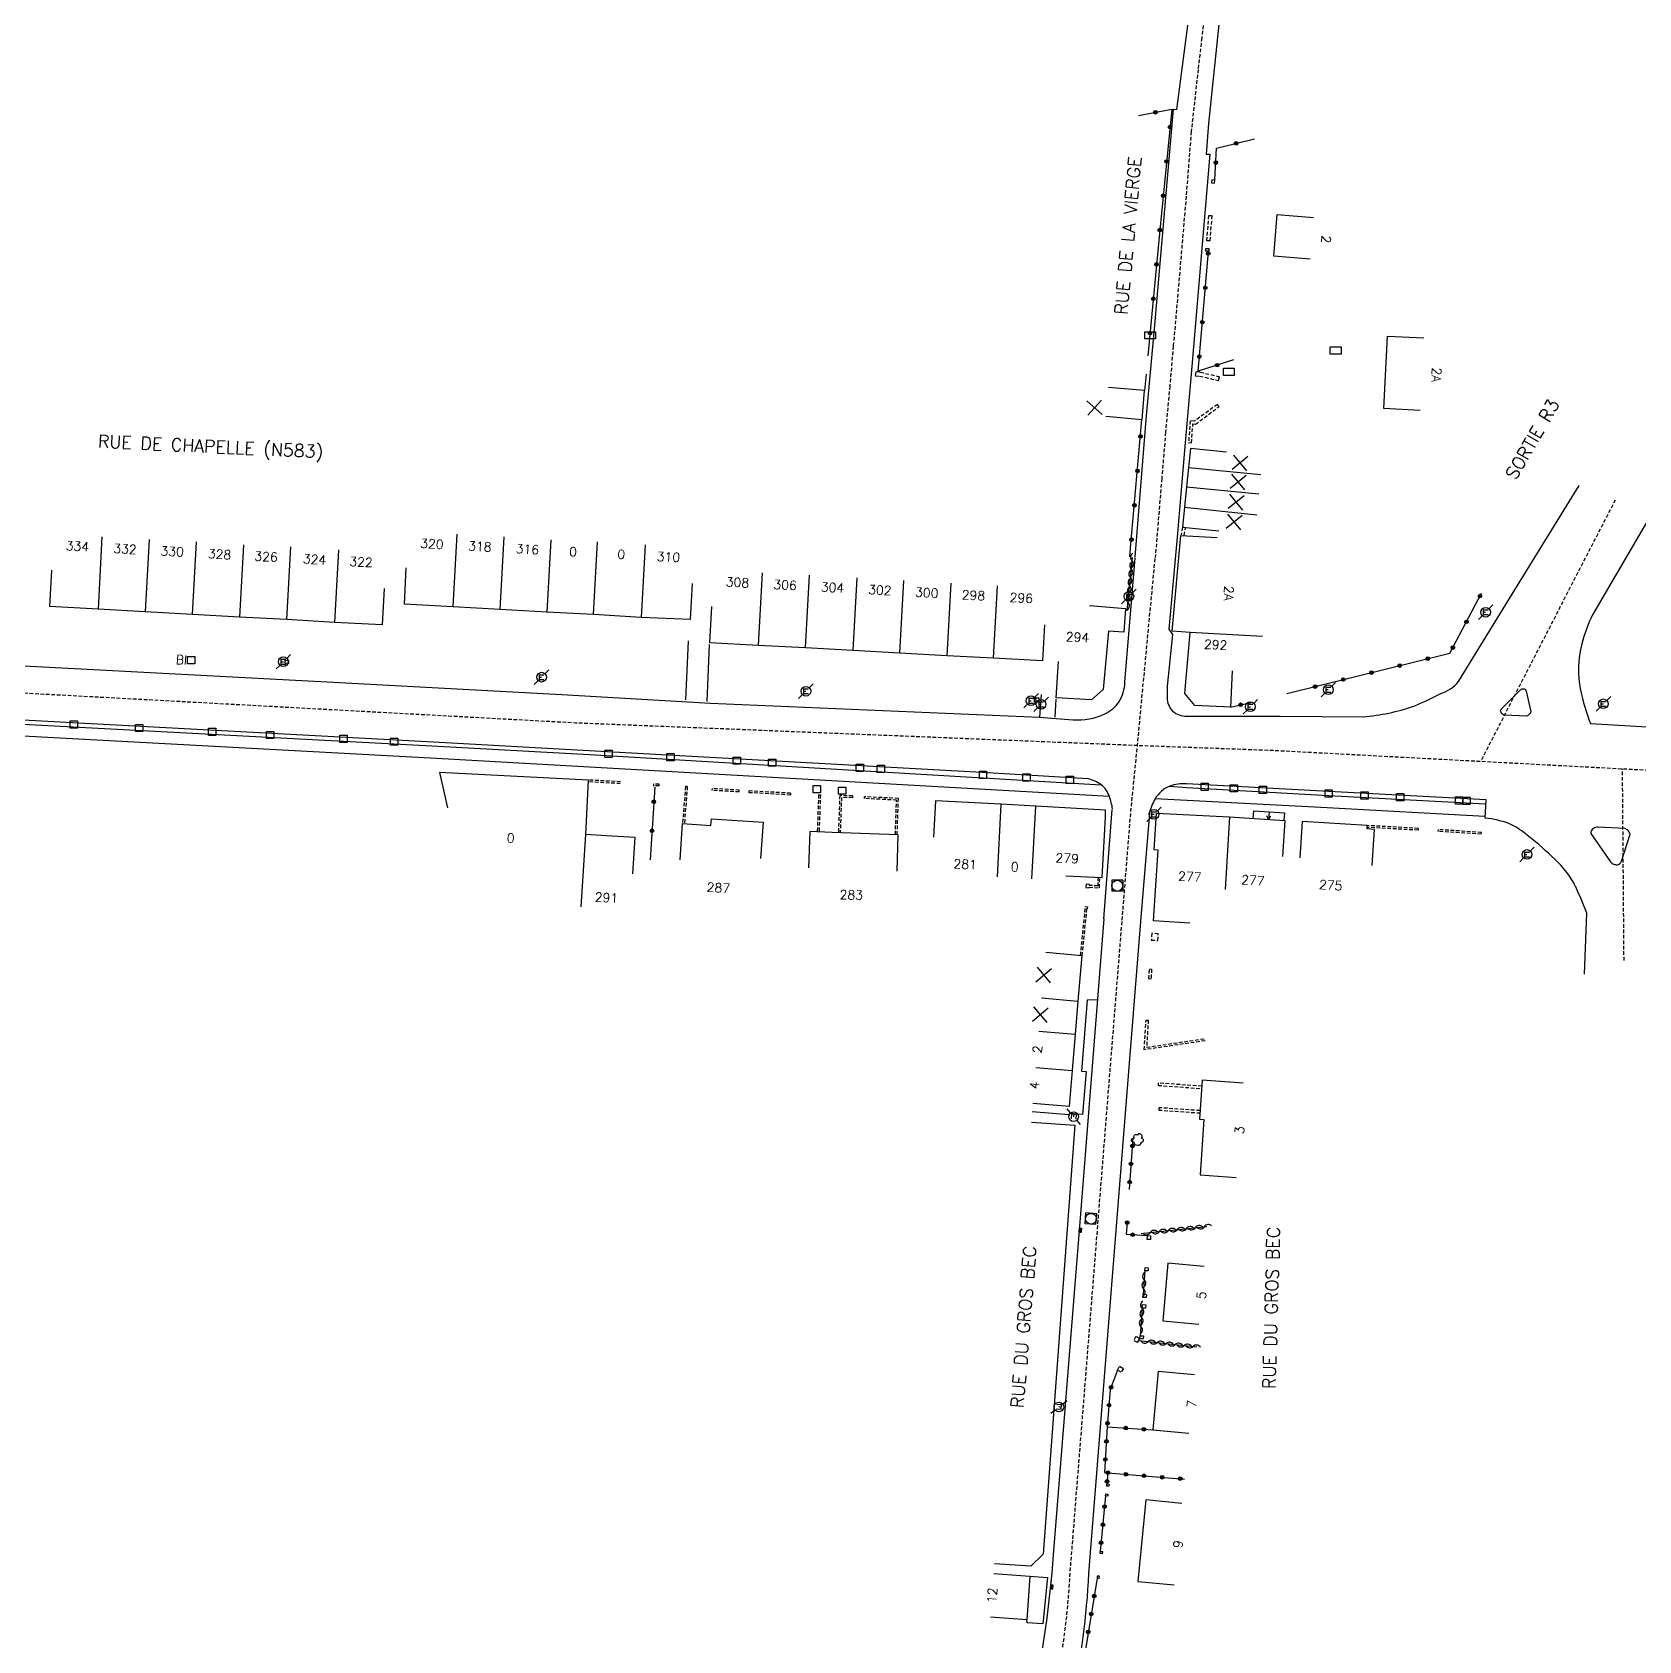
# Model space of a CAD drawing. Header units: millimetres. Extents: x 145000 to 146001, y 128000 to 129000.
# Drawn here: x 145581.4 to 145802.6, y 128275.3 to 128496.9 of the extents above; entities that cross this region are included whole.
import ezdxf
from ezdxf.enums import TextEntityAlignment as Align

# ---------------------------------------------------------------- set-up
doc = ezdxf.new("R2010")
doc.units = ezdxf.units.MM
doc.linetypes.add('DASHED', pattern=[0.75, 0.5, -0.25])
doc.layers.get('0').update_dxf_attribs({"linetype": 'CONTINUOUS'})
for name, color, linetype in [('W0001', 6, 'DASHED'), ('W0008', 7, 'CONTINUOUS'), ('W0100', 7, 'CONTINUOUS'), ('W0112', 1, 'DASHED'), ('W0300', 7, 'CONTINUOUS'), ('W0310', 3, 'CONTINUOUS'), ('W0322', 7, 'CONTINUOUS'), ('W0330', 7, 'CONTINUOUS'), ('W0334', 7, 'CONTINUOUS'), ('W0400', 7, 'CONTINUOUS'), ('W0420', 7, 'CONTINUOUS'), ('W0471', 7, 'CONTINUOUS'), ('W0984', 7, 'CONTINUOUS'), ('W0989', 7, 'CONTINUOUS'), ('W0991', 7, 'CONTINUOUS'), ('W1102', 7, 'CONTINUOUS'), ('W1471', 7, 'CONTINUOUS')]:
    doc.layers.add(name, color=color, linetype=linetype)
doc.styles.get("Standard").update_dxf_attribs({"font": 'romans.shx', "width": 0.85})

# ---------------------------------------------------------------- blocks, each defined once
blk = doc.blocks.new('T471')
for p, q in [((-0.333334, 0.333334), (-0.333334, -0.333334)), ((-0.333334, 0.333334), (0.333334, 0.333334)), ((-0.333334, 0), (0, 0)), ((0.500001, 0.500001), (1.000002, 1.000002)), ((-0.500001, -0.500001), (-1.000002, -1.000002)), ((-0.333334, -0.333334), (0.333334, -0.333334))]:
    blk.add_line(p, q)
blk.add_ellipse((0, 0), major_axis=(0.471405, 0.471405), ratio=1, start_param=5.4977871438, end_param=11.780972451)
blk = doc.blocks.new('t112o')
at = {"color": 0, "linetype": 'Continuous'}
for p, q in [((-0.5, 0.5), (0.5, 0.5)), ((-0.5, -0.5), (-0.5, 0.5)), ((0.5, 0.5), (0.5, -0.5)), ((0.5, -0.5), (-0.5, -0.5))]:
    blk.add_line(p, q, dxfattribs=at)
blk = doc.blocks.new('T420')
for p, q in [((0.75, 0.75), (-0.75, 0.75)), ((-0.75, 0.75), (-0.75, -0.75)), ((0.75, 0.75), (0.75, -0.75)), ((0.75, -0.75), (-0.75, -0.75))]:
    blk.add_line(p, q)
blk.add_ellipse((0, 0), major_axis=(-0.53, 0.53), ratio=1, start_param=3.926991, end_param=10.210176)
blk = doc.blocks.new('t322o')
at = {"color": 0, "linetype": 'Continuous'}
for radius in [0.25, 0.15]:
    blk.add_circle((0, 0), radius, dxfattribs=at)
blk = doc.blocks.new('t310o')
at = {"color": 0, "linetype": 'Continuous'}
for centre, start, end in [((-0.5, 0.38), 216.8699, 323.1304), ((0.5, -0.37), 36.8699, 143.1303)]:
    blk.add_arc(centre, 0.625, start, end, dxfattribs=at)
blk = doc.blocks.new('T400')
for p, q in [((-0.15, 0.3), (0.15, 0.3)), ((-0.15, -0.25), (-0.15, 0.3)), ((-0.15, 0.15), (0.15, 0.15)), ((-0.15, 0), (0.15, 0)), ((0.15, 0.3), (0.15, -0.25)), ((-0.15, -0.15), (0.15, -0.15)), ((-0.15, -0.25), (-0.15, -0.3)), ((-0.15, -0.3), (0.15, -0.3)), ((0.15, -0.3), (0.15, -0.25))]:
    blk.add_line(p, q)
blk = doc.blocks.new('T300')
for p, q in [((-0.8, 0.51), (-0.86, 0.34)), ((-0.86, 0.34), (-0.86, 0.17)), ((-0.86, 0.17), (-0.74, 0.06)), ((-0.69, 0.63), (-0.8, 0.51)), ((-0.8, -0.06), (-0.74, 0.06)), ((-0.74, 0.06), (-0.69, 0.11)), ((-0.57, 0.69), (-0.69, 0.63)), ((-0.46, 0.69), (-0.57, 0.69)), ((-0.29, 0.63), (-0.46, 0.69)), ((-0.29, 0.63), (-0.17, 0.74)), ((-0.23, 0.57), (-0.29, 0.63)), ((-0.17, 0.74), (-0.06, 0.8)), ((-0.06, 0.8), (0.06, 0.8)), ((0.06, 0.8), (0.23, 0.74)), ((0.23, 0.74), (0.34, 0.63)), ((0.34, 0.63), (0.4, 0.51)), ((0.46, 0.46), (0.34, 0.46)), ((0.4, 0.51), (0.4, 0.46)), ((0.57, 0.4), (0.46, 0.46)), ((0.57, 0.4), (0.69, 0.29)), ((0.69, 0.29), (0.74, 0.17)), ((0.74, 0.06), (0.69, -0.17)), ((0.74, 0.17), (0.74, 0.06)), ((-0.8, -0.17), (-0.8, -0.06)), ((-0.8, -0.23), (-0.8, -0.17)), ((-0.74, -0.34), (-0.8, -0.23)), ((-0.69, -0.4), (-0.74, -0.34)), ((-0.51, -0.46), (-0.69, -0.4)), ((-0.4, -0.46), (-0.51, -0.46)), ((-0.4, -0.46), (-0.34, -0.46)), ((-0.34, -0.46), (-0.34, -0.4)), ((-0.34, -0.51), (-0.34, -0.46)), ((-0.29, -0.63), (-0.34, -0.51)), ((-0.17, -0.74), (-0.29, -0.63)), ((-0.06, -0.8), (-0.17, -0.74)), ((0.06, -0.8), (-0.06, -0.8)), ((0.17, -0.74), (0.06, -0.8)), ((0.23, -0.69), (0.17, -0.74)), ((0.29, -0.46), (0.23, -0.46)), ((0.29, -0.63), (0.23, -0.69)), ((0.46, -0.4), (0.29, -0.46)), ((0.34, -0.51), (0.29, -0.63)), ((0.34, -0.51), (0.34, -0.46)), ((0.57, -0.34), (0.46, -0.4)), ((0.63, -0.29), (0.57, -0.34)), ((0.69, -0.17), (0.63, -0.29))]:
    blk.add_line(p, q)
blk = doc.blocks.new('t991o')
at = {"color": 0, "linetype": 'Continuous'}
for p, q in [((-1, 1), (1, -1)), ((-1, -1), (1, 1))]:
    blk.add_line(p, q, dxfattribs=at)
blk = doc.blocks.new('T1471')
at = {"color": 0, "linetype": 'Continuous', "flags": 128}
blk.add_lwpolyline([(-0.75, -0.5), (-0.75, 0.5), (0.75, 0.5), (0.75, -0.5), (-0.75, -0.5)], dxfattribs=at)

msp = doc.modelspace()

# ---------------------------------------------------------------- linework, layer by layer
at = {"layer": 'W0001'}
msp.add_lwpolyline([(145742.98, 128500.75), (145742.45, 128496.07), (145741.95, 128491.73), (145741, 128483.18), (145740.3, 128474.28), (145738.97, 128458.62), (145738.53, 128453.63), (145738.04, 128448.11), (145737.47, 128441.76), (145736.94, 128435.38), (145736.04, 128424.49)], dxfattribs=at)
at = {"layer": 'W0001', "flags": 128}
for points in [[(145000, 128439.55), (145124.02, 128431.98), (145141.35, 128431.27), (145338.76, 128419.37), (145415.07, 128414.85), (145487.03, 128410.86), (145592.93, 128405.18), (145656.2, 128401.76), (145733.6, 128398.65), (145752.51, 128397.95), (145780.87, 128396.45), (145800.4, 128395.42), (145826.87, 128394.02), (145839.65, 128393.27)], [(145799.39, 128432.43), (145786.21, 128406.83), (145780.87, 128396.45), (145780.87, 128396.45)], [(145731.49, 128374.56), (145732.69, 128389.56), (145733.6, 128398.65), (145736.04, 128424.49), (145736.04, 128424.49)], [(145800.61, 128369.03), (145800.52, 128380.33), (145800.4, 128395.42), (145800.4, 128395.42)]]:
    msp.add_lwpolyline(points, dxfattribs=at)
msp.add_lwpolyline([(145671.22, 128000), (145674.23, 128008.47), (145676.22, 128014.01, 0.040765), (145678.1, 128021.37, -0.00632), (145678.42, 128024.07, -0.008519), (145679.49, 128031.2, 0.015099), (145681.66, 128047.23), (145685.36, 128079.07, -0.013202), (145693.74, 128129.81), (145698.58, 128153.98), (145700.46, 128163.65), (145702.36, 128174.11), (145704.92, 128190.41), (145707.36, 128203.32), (145709.46, 128212.41), (145713.14, 128228.82), (145720.1, 128259.1), (145722.07, 128267.79, 0.041594), (145724.33, 128284.73), (145730.02, 128356.21), (145731.49, 128374.56)], format="xyb", dxfattribs=at)
at = {"layer": 'W0008'}
for p, q in [((145671.72, 128413.03), (145671.35, 128404.89)), ((145674.34, 128404.67), (145674.64, 128412.51)), ((145720.33, 128405.63), (145720.1, 128402.51)), ((145722.28, 128402.52), (145722.38, 128405.01)), ((145728.96, 128374.75), (145730.12, 128389.8)), ((145735.25, 128389.31), (145734.02, 128374.37))]:
    msp.add_line(p, q, dxfattribs=at)
for points in [[(145745.24, 128502.35), (145743.38, 128484.28), (145743.04, 128480.06), (145743.56, 128480.06), (145742.29, 128464.89), (145741.1, 128450.81), (145740.09, 128439.27), (145739.05, 128427.29), (145738.8, 128424.27)], [(145733.26, 128424.57), (145734.78, 128443.51), (145736, 128456.53), (145738.55, 128486.26), (145739.02, 128486.2), (145740.8, 128499.87)]]:
    msp.add_lwpolyline(points, dxfattribs=at)
at = {"layer": 'W0008', "flags": 128}
for points in [[(145738.8, 128424.27), (145737.94, 128414.65), (145738.4, 128413.89), (145737.71, 128406.79), (145737.67, 128405.45, 0.1784), (145738.26, 128403.56, 0.2145), (145740.11, 128402.68), (145753.23, 128402.64), (145764.69, 128402.57, 0.0592), (145771.64, 128404.02, 0.0159), (145775.39, 128405.77, 0.1453), (145777.81, 128407.42), (145785.96, 128420.66), (145794.44, 128434.41), (145794.44, 128434.41)], [(145804.34, 128430.45), (145796.25, 128416.61, 0.0397), (145794.78, 128412.64, 0.1073), (145794.62, 128406.24, 0.0389), (145795.98, 128401.66), (145821.02, 128400.18), (145841.12, 128399.02)], [(145730.17, 128389.89, 0.0465), (145729.73, 128391.61, 0.1306), (145728.62, 128393.22, 0.0892), (145726.81, 128394.03), (145712.15, 128394.88), (145658.09, 128397.89), (145636.62, 128399.08), (145584.34, 128401.89), (145486.95, 128407.14), (145438.96, 128409.71), (145410.29, 128411.35), (145357.47, 128414.48), (145308.05, 128417.43), (145195.13, 128424.09), (145150.18, 128426.72, 0.2063), (145147.55, 128425.31, 0.0953), (145145.78, 128422.92, 0.0891), (145145.12, 128419.28, 0.0232), (145145.09, 128415.29, 0.0222), (145145.78, 128408.45), (145145.78, 128408.45)], [(145484.07, 128426.04), (145484.62, 128418.15, 0.0621), (145484.89, 128416.54, 0.1337), (145485.79, 128415.15, 0.1642), (145487.11, 128414.57), (145516.96, 128412.99), (145549.24, 128411.27), (145564.53, 128410.44), (145621.98, 128407.39), (145654.31, 128405.63), (145674.81, 128404.47), (145720.09, 128402.51, 0.0038), (145724.72, 128402.17, 0.1271), (145729.11, 128402.96, 0.1287), (145731.06, 128404.63, 0.1231), (145731.87, 128407.33), (145733.28, 128424.48), (145733.28, 128424.48)], [(145784.14, 128402.78, -0.0646), (145783.87, 128402.93, -0.1105), (145783.69, 128403.16, -0.2966), (145783.68, 128403.62), (145786.39, 128406.33, -0.1929), (145786.69, 128406.42, -0.1915), (145787.03, 128406.33, -0.1417), (145787.15, 128406.1), (145787.73, 128403.49, -0.1285), (145787.74, 128403.16, -0.1134), (145787.52, 128402.88, -0.2015), (145787.2, 128402.67), (145784.14, 128402.78), (145784.14, 128402.78)], [(145795.18, 128367.14), (145795.5, 128375.55, 0.0099), (145793.95, 128379.15, 0.0093), (145793.74, 128379.6, 0.0857), (145790.62, 128383.36, 0.0268), (145787.03, 128386.47, 0.0574), (145784.92, 128387.8, 0.0683), (145781.47, 128388.62), (145781.61, 128391.13), (145759.94, 128392.28), (145740.34, 128393.32, 0.1063), (145738.06, 128393.04, 0.1605), (145736.04, 128391.29, 0.0607), (145735.25, 128389.34), (145735.25, 128389.34)], [(145801.44, 128386.39, 0.1122), (145801.18, 128386.91, 0.0991), (145800.73, 128387.17), (145797.01, 128387.39, 0.1849), (145796.4, 128387.18, 0.3455), (145796.06, 128386.51), (145796.43, 128385.9), (145798.74, 128382.59, 0.1436), (145799.19, 128382.29, 0.1226), (145799.67, 128382.19, 0.2753), (145800.27, 128382.67), (145801.44, 128386.39), (145801.44, 128386.39)]]:
    msp.add_lwpolyline(points, format="xyb", dxfattribs=at)
for points in [[(145148.9, 128426.3), (145195.02, 128423.57), (145308.08, 128416.88), (145357.66, 128413.9), (145410.37, 128410.81), (145439.05, 128409.16), (145487.07, 128406.58), (145584.41, 128401.35), (145636.42, 128398.59), (145658.11, 128397.38), (145728.62, 128393.22), (145728.62, 128393.22)], [(145729.73, 128391.61), (145711.79, 128392.6), (145658.13, 128395.65), (145636.22, 128396.86), (145584.34, 128399.66), (145527.44, 128402.74), (145487.24, 128404.86), (145438.96, 128407.41), (145410.42, 128409.09), (145357.5, 128412.23), (145308.03, 128415.12), (145194.87, 128421.81), (145146.89, 128424.66), (145146.89, 128424.66)], [(145738.06, 128393.04), (145740.4, 128392.82), (145759.91, 128391.74), (145781.55, 128390.58), (145781.55, 128390.58)], [(145781.43, 128388.86), (145759.74, 128390.02), (145736.04, 128391.29), (145736.04, 128391.29)]]:
    msp.add_lwpolyline(points, dxfattribs=at)
at = {"layer": 'W0008'}
for points in [[(145728.96, 128374.75), (145725.65, 128332.97), (145722.01, 128287.15, -0.03004), (145719.26, 128267.37), (145712.41, 128236.56), (145706.04, 128207.89), (145703.83, 128198.08), (145703.2, 128195.13), (145702.9, 128192.1), (145703.47, 128190.81), (145700.34, 128171.13), (145699.39, 128165.58), (145697.23, 128153.96), (145696.16, 128148.84), (145692.29, 128131.23, 0.010524), (145685.26, 128089.91), (145684.32, 128083.93), (145683.54, 128077.37), (145679.93, 128045.46), (145678.54, 128035.82), (145677.13, 128027.15, -0.027383), (145675.65, 128019.4, -0.024323), (145671.19, 128004.53), (145669.8, 128000)], [(145734.02, 128374.37), (145732.55, 128356.01), (145726.86, 128284.57, -0.041557), (145724.55, 128267.22), (145722.57, 128258.54), (145715.61, 128228.26), (145711.93, 128211.85), (145709.72, 128202.26), (145706.56, 128190.68), (145703.91, 128173.85), (145702.01, 128163.36), (145700.12, 128153.67), (145695.28, 128129.51, 0.013196), (145686.92, 128078.87), (145683.23, 128047.05, -0.015091), (145681.04, 128030.94, 0.008519), (145679.98, 128023.86, 0.012641), (145679.41, 128018.54, 0.085869), (145679.69, 128015.47, -0.035754), (145680.13, 128013.22), (145677.4, 128012.65), (145675.71, 128007.95), (145672.89, 128000)]]:
    msp.add_lwpolyline(points, format="xyb", dxfattribs=at)
at = {"layer": 'W0100'}
for p, q in [((145751.66, 128388.45), (145751.4, 128388.95)), ((145751.72, 128389.48), (145751.66, 128388.45)), ((145751.66, 128388.45), (145751.97, 128388.91))]:
    msp.add_line(p, q, dxfattribs=at)
for points in [[(145757.36, 128465.62), (145752.38, 128466.03), (145752.85, 128471.76), (145757.83, 128471.35)], [(145772.54, 128444.77), (145767.55, 128445.01), (145768.03, 128455.01), (145773.02, 128454.77)], [(145729.24, 128443.97), (145734.23, 128443.51), (145734.58, 128447.49), (145729.61, 128447.94)], [(145745.85, 128439.03), (145740.88, 128439.51), (145740.62, 128436.9), (145740.36, 128434.25), (145740.07, 128431.45), (145739.81, 128428.67), (145744.79, 128428.19)], [(145720.96, 128370.14), (145725.94, 128369.68), (145725.37, 128363.43), (145725, 128358.87), (145724.6, 128353.88), (145724.18, 128348.9), (145719.2, 128349.31)], [(145748.14, 128352.14), (145742.52, 128352.54), (145742.13, 128347.16), (145742.76, 128347.11), (145742.21, 128339.5), (145747.2, 128339.14)], [(145742.77, 128326.86), (145737.79, 128327.31), (145737.07, 128319.4), (145742.05, 128318.94)], [(145713.8, 128284.59), (145718.79, 128284.23), (145718.35, 128278.21), (145713.37, 128278.57)]]:
    msp.add_lwpolyline(points, dxfattribs=at)
at = {"layer": 'W0100', "flags": 128}
for points in [[(145746.64, 128408.89), (145746.39, 128403.89), (145741.51, 128404.14), (145740.12, 128405.79), (145740.86, 128414.2), (145738.36, 128414.35), (145739.59, 128427.53), (145744.59, 128427.28), (145744.59, 128427.28)], [(145629.86, 128420.25), (145629.59, 128415.26), (145622.99, 128415.56), (145616.45, 128415.98), (145609.92, 128416.28), (145603.43, 128416.67), (145596.95, 128417.03), (145590.44, 128417.39), (145583.81, 128417.77), (145584.08, 128422.76), (145584.08, 128422.76)], [(145672.25, 128420.95), (145671.98, 128415.95), (145665.26, 128416.25), (145658.69, 128416.66), (145652.25, 128416.96), (145645.83, 128417.37), (145639.32, 128417.72), (145632.63, 128418.09), (145632.9, 128423.08), (145632.9, 128423.08)], [(145720.79, 128415.26), (145720.52, 128410.27), (145713.76, 128410.64), (145707.34, 128410.99), (145700.88, 128411.35), (145694.4, 128411.71), (145687.88, 128412.07), (145681.38, 128412.41), (145674.69, 128412.78), (145674.97, 128417.77), (145674.97, 128417.77)], [(145726.97, 128417.88), (145731.96, 128417.51), (145731.71, 128414.22), (145729.62, 128414.35), (145728.88, 128406.35), (145727.28, 128404.91), (145722.4, 128405.2), (145722.71, 128410.19), (145722.71, 128410.19)], [(145616.16, 128409.99), (145616.71, 128409.98), (145616.72, 128410.3), (145616.17, 128410.31), (145616.16, 128409.99), (145616.16, 128409.99)], [(145664.09, 128380.95), (145664.41, 128385.94), (145660.44, 128386.2), (145657.62, 128386.38), (145657.97, 128393.83), (145637.47, 128394.9), (145638.58, 128390.03), (145638.58, 128390.03)], [(145723.75, 128380.69), (145728.75, 128380.45), (145729.2, 128388.77), (145729.2, 128389.72), (145719.6, 128390.26), (145714.8, 128390.54), (145705.78, 128390.99), (145705.51, 128385.99), (145705.51, 128385.99)], [(145670.61, 128382.89), (145670.94, 128387.88), (145674.86, 128387.62), (145674.92, 128388.54), (145682.03, 128388.07), (145681.69, 128383.08), (145681.69, 128383.08)], [(145740.8, 128374.15), (145735.81, 128374.48), (145736.44, 128384.2), (145735.89, 128384.24), (145736.22, 128389.31), (145746.28, 128388.78), (145753.89, 128388.31), (145753.58, 128383.32), (145753.58, 128383.32)], [(145749.55, 128388.58), (145749.61, 128389.61), (145753.84, 128389.34), (145753.77, 128388.32), (145753.77, 128388.32)], [(145765.92, 128382.08), (145766.24, 128387.07), (145765.22, 128387.13), (145765.25, 128387.59), (145756.26, 128388.16), (145755.95, 128383.17), (145755.95, 128383.17)], [(145700.48, 128381.33), (145700.66, 128386.33), (145691.57, 128386.65), (145688.48, 128386.76), (145688.3, 128381.76), (145688.3, 128381.76)], [(145741.44, 128311.94), (145736.46, 128312.41), (145735.71, 128304.39), (145740.68, 128303.92)], [(145739.72, 128294.25), (145734.74, 128294.73), (145733.66, 128283.51), (145738.64, 128283.03)]]:
    msp.add_lwpolyline(points, dxfattribs=at)
at = {"layer": 'W0100'}
msp.add_lwpolyline([(145719.43, 128405.2), (145720.03, 128405.17), (145720, 128404.57), (145719.4, 128404.6)], close=True, dxfattribs=at)
at = {"layer": 'W0112'}
for p, q in [((145743.83, 128476.52), (145743.79, 128476.12)), ((145743.79, 128476.12), (145744.19, 128476.08)), ((145743.16, 128468.13), (145743.43, 128471.63)), ((145743.43, 128471.63), (145743.83, 128471.6)), ((145743.01, 128466.7), (145743.02, 128467.06)), ((145743.02, 128467.06), (145743.42, 128467.05)), ((145742.18, 128450.04), (145741.64, 128450.08)), ((145744.77, 128448.89), (145744.9, 128449.41)), ((145740.87, 128443.34), (145740.63, 128440.33)), ((145739.81, 128428.67), (145739.63, 128427.61)), ((145662.37, 128393.37), (145657.96, 128393.61)), ((145657.97, 128393.83), (145657.98, 128393.86)), ((145662.39, 128393.62), (145657.98, 128393.86)), ((145667.74, 128393.3), (145666.94, 128393.29)), ((145666.94, 128393.29), (145666.94, 128393.04)), ((145667.74, 128393.05), (145666.94, 128393.04)), ((145667.74, 128393.05), (145667.74, 128393.3)), ((145671.36, 128392.99), (145670.94, 128387.88)), ((145671.6, 128392.97), (145671.19, 128387.87)), ((145671.6, 128392.97), (145671.36, 128392.99)), ((145675, 128392.7), (145674.98, 128392.45)), ((145678.75, 128392.23), (145674.98, 128392.45)), ((145678.76, 128392.48), (145675, 128392.7)), ((145678.75, 128392.23), (145678.76, 128392.48)), ((145680.12, 128392.12), (145680.14, 128392.37)), ((145685.8, 128391.8), (145680.12, 128392.12)), ((145685.81, 128392.04), (145680.14, 128392.37)), ((145685.81, 128392.04), (145685.8, 128391.8)), ((145689.67, 128391.84), (145689.5, 128386.72)), ((145689.67, 128391.84), (145689.92, 128391.83)), ((145689.92, 128391.83), (145689.75, 128386.71)), ((145692.59, 128391.73), (145692.41, 128386.62)), ((145694.36, 128391.67), (145692.59, 128391.73)), ((145692.83, 128391.47), (145692.66, 128386.61)), ((145694.35, 128391.42), (145692.83, 128391.47)), ((145694.36, 128391.67), (145694.35, 128391.42)), ((145696, 128391.31), (145696.01, 128391.56)), ((145700.42, 128391.1), (145696, 128391.31)), ((145700.67, 128391.34), (145696.01, 128391.56)), ((145700.25, 128386.35), (145700.42, 128391.1)), ((145700.5, 128386.34), (145700.67, 128391.34)), ((145772.26, 128386.96), (145765.23, 128387.34)), ((145772.27, 128387.21), (145765.25, 128387.59)), ((145772.27, 128387.21), (145772.26, 128386.96)), ((145774.99, 128387.03), (145774.98, 128386.78)), ((145780.95, 128386.41), (145774.98, 128386.78)), ((145780.96, 128386.66), (145774.99, 128387.03)), ((145780.95, 128386.41), (145780.96, 128386.66))]:
    msp.add_line(p, q, dxfattribs=at)
for points in [[(145744.19, 128476.08), (145744.23, 128476.49), (145743.83, 128476.52)], [(145743.83, 128471.6), (145743.56, 128468.1), (145743.16, 128468.13)], [(145743.42, 128467.05), (145743.41, 128466.69), (145743.01, 128466.7)], [(145741.63, 128450.07), (145741.56, 128449.52), (145742.15, 128449.5), (145744.78, 128448.88)], [(145742.18, 128450.04), (145742.23, 128450.04), (145744.9, 128449.41)], [(145744.6, 128445.6), (145741.46, 128443.28), (145740.87, 128443.34)], [(145741.58, 128442.87), (145744.83, 128445.28), (145744.6, 128445.6)], [(145740.63, 128440.33), (145741.03, 128440.3), (145741.24, 128442.9), (145741.58, 128442.87)], [(145740.03, 128427.57), (145740.2, 128428.61), (145739.82, 128428.67)], [(145728.17, 128380.48), (145728.14, 128379.28), (145726.97, 128379.35), (145726.98, 128379.47), (145726.52, 128379.52), (145726.47, 128379.06), (145726.93, 128379.02), (145726.94, 128379.11), (145728.37, 128379.03), (145728.41, 128380.47)], [(145725.76, 128369.7), (145726.44, 128376.43), (145726.72, 128376.41), (145726.69, 128376.13), (145726.6, 128376.14), (145725.94, 128369.68)], [(145742.91, 128357.96), (145734.76, 128356.75), (145734.52, 128356.73), (145734.79, 128360.81), (145735.09, 128360.79), (145734.85, 128357.06), (145742.86, 128358.25)], [(145742.46, 128351.7), (145736.47, 128352.13), (145736.45, 128351.81), (145742.43, 128351.38)], [(145742.21, 128348.33), (145736.54, 128348.74), (145736.52, 128348.42), (145742.19, 128348.01)]]:
    msp.add_lwpolyline(points, dxfattribs=at)
for points in [[(145736.4, 128371.76), (145736.47, 128372.69), (145735.57, 128372.76), (145735.5, 128371.83)], [(145735.18, 128366.47), (145735.25, 128367.85), (145735.55, 128367.83), (145735.47, 128366.46)], [(145734.92, 128330.6), (145734.96, 128331.13), (145735.41, 128331.1), (145735.37, 128330.57)], [(145734.61, 128326.28), (145734.64, 128326.72), (145735.09, 128326.69), (145735.06, 128326.25)], [(145734.24, 128321.15), (145734.28, 128321.62), (145734.73, 128321.59), (145734.69, 128321.12)], [(145734.35, 128322.62), (145734.38, 128323.07), (145734.83, 128323.03), (145734.8, 128322.59)], [(145733.62, 128316.41), (145733.91, 128316.93), (145733.38, 128317.22), (145733.1, 128316.69)], [(145733.94, 128316.92), (145733.97, 128317.34), (145734.42, 128317.31), (145734.39, 128316.89)], [(145730.84, 128312.59), (145731.13, 128313.12), (145731.66, 128312.83), (145731.37, 128312.3)], [(145729.36, 128296.63), (145729.39, 128296.93), (145729.69, 128296.9), (145729.65, 128296.6)], [(145729.2, 128295.27), (145729.23, 128295.55), (145729.53, 128295.52), (145729.5, 128295.24)], [(145728.44, 128287.34), (145728.48, 128287.64), (145728.77, 128287.61), (145728.74, 128287.31)], [(145728.34, 128283.92), (145728.37, 128284.2), (145728.07, 128284.23), (145728.04, 128283.95)]]:
    msp.add_lwpolyline(points, close=True, dxfattribs=at)
at = {"layer": 'W0310'}
msp.add_line((145732.2, 128417.17), (145732.9, 128424.53), dxfattribs=at)
for points in [[(145734.11, 128331.41), (145743.17, 128332.38)], [(145734.61, 128326.28), (145734.38, 128323.07)], [(145734.24, 128321.15), (145733.97, 128317.34)], [(145733.76, 128316.66), (145741.77, 128315.79)]]:
    msp.add_lwpolyline(points, dxfattribs=at)
at = {"layer": 'W0322'}
for p, q in [((145734.79, 128449.77), (145734.58, 128447.48)), ((145746.39, 128403.89), (145749.23, 128404.56)), ((145667.11, 128392.87), (145666.47, 128382.89))]:
    msp.add_line(p, q, dxfattribs=at)
for points in [[(145733.76, 128485.38), (145738.32, 128486.25), (145736.62, 128469.14), (145735.04, 128452.3)], [(145744.27, 128476.53), (145744.49, 128480.87), (145749.7, 128482.16)], [(145746.83, 128451.72), (145741.94, 128450.18), (145743.37, 128466.65)], [(145732.56, 128424.61), (145732.7, 128426.33), (145734.22, 128443.51)], [(145732.98, 128344.57), (145732.45, 128337.48)], [(145732.19, 128332.92), (145732.06, 128331.3), (145734.96, 128331.13)], [(145730.84, 128312.59), (145729.86, 128309.94), (145729.43, 128304.78), (145729.06, 128298.52), (145729.52, 128298.47), (145729.39, 128296.93)], [(145729.43, 128304.78), (145735.71, 128304.39)], [(145729.52, 128298.47), (145740.06, 128297.6)], [(145729.2, 128295.27), (145728.48, 128287.64)], [(145728.04, 128283.95), (145725.87, 128270.75), (145737.77, 128274.07)]]:
    msp.add_lwpolyline(points, dxfattribs=at)
at = {"layer": 'W0322', "flags": 128}
msp.add_lwpolyline([(145754.18, 128405.78), (145776.63, 128411.34), (145780.99, 128419.6), (145780.99, 128419.6)], dxfattribs=at)
at = {"layer": 'W0330'}
msp.add_lwpolyline([(145718.99, 128346.73), (145724.99, 128346.33), (145720.62, 128287.23), (145718.93, 128285.58), (145713.9, 128285.94)], dxfattribs=at)
at = {"layer": 'W0334'}
for points in [[(145728.07, 128363.59), (145726.66, 128363.55), (145725.89, 128353.79), (145726.53, 128353.73), (145726.04, 128347.78), (145724.18, 128347.92), (145724.16, 128347.77), (145719.11, 128348.19)], [(145718.79, 128284.23), (145721.21, 128284.06), (145720.58, 128277.65), (145718.39, 128277.8), (145718.35, 128278.21)]]:
    msp.add_lwpolyline(points, dxfattribs=at)
at = {"layer": 'W1102'}
for p, q in [((145740.62, 128436.9), (145750.57, 128435.93)), ((145740.36, 128434.25), (145750.32, 128433.29)), ((145740.07, 128431.45), (145750.02, 128430.41)), ((145639.86, 128427.71), (145639.32, 128417.72)), ((145590.98, 128427.37), (145590.44, 128417.39)), ((145597.49, 128427.01), (145596.95, 128417.03)), ((145603.43, 128416.67), (145603.98, 128426.66)), ((145610.47, 128426.27), (145609.92, 128416.28)), ((145616.45, 128415.98), (145617, 128425.97)), ((145623.54, 128425.55), (145622.99, 128415.56)), ((145645.83, 128417.37), (145646.37, 128427.36)), ((145652.8, 128426.94), (145652.25, 128416.96)), ((145658.69, 128416.66), (145659.23, 128426.65)), ((145665.8, 128426.24), (145665.26, 128416.25)), ((145681.92, 128422.4), (145681.38, 128412.41)), ((145687.88, 128412.07), (145688.43, 128422.06)), ((145694.94, 128421.7), (145694.4, 128411.71)), ((145700.88, 128411.35), (145701.43, 128421.33)), ((145707.89, 128420.98), (145707.34, 128410.99)), ((145713.76, 128410.64), (145714.3, 128420.63)), ((145750.84, 128413.62), (145740.86, 128414.2)), ((145714.8, 128390.54), (145714.27, 128380.55)), ((145719.06, 128380.27), (145719.6, 128390.26)), ((145746.28, 128388.78), (145745.66, 128378.8)), ((145656.98, 128376.4), (145657.62, 128386.38)), ((145720.39, 128363.88), (145725.37, 128363.43)), ((145720.01, 128359.28), (145725, 128358.87)), ((145719.61, 128354.28), (145724.6, 128353.88))]:
    msp.add_line(p, q, dxfattribs=at)

# ---------------------------------------------------------------- block references
at = {"layer": 'W0112'}
for p in [(145603.25, 128410.37), (145587.09, 128401.51), (145596.09, 128401.03), (145606.17, 128400.49), (145614.14, 128400.07), (145624.23, 128399.53), (145631.21, 128399.15), (145660.74, 128397.49), (145669.27, 128397.02), (145678.41, 128396.53), (145683.29, 128396.26), (145695.36, 128395.56), (145698.26, 128395.4), (145712.32, 128394.59), (145718.32, 128394.22), (145724.29, 128393.9), (145689.43, 128392.6), (145692.93, 128392.4), (145742.85, 128392.94), (145746.87, 128392.72), (145750.85, 128392.51), (145759.93, 128392.01), (145764.86, 128391.75), (145769.79, 128391.49), (145777.9, 128391.04), (145778.9, 128390.99)]:
    msp.add_blockref('t112o', p, dxfattribs=at)
at = {"layer": 'W0300', "rotation": 270.613093554736}
msp.add_blockref('T300', (145733.58, 128344.27), dxfattribs=at)
at = {"layer": 'W0310'}
for p, rotation in [((145732.74, 128422.92), 84.55132957079338), ((145732.85, 128424.07), 84.55132957079338), ((145732.52, 128420.62), 84.55132957079338), ((145732.63, 128421.77), 84.55132957079338), ((145732.3, 128418.32), 84.55132957079338), ((145732.41, 128419.47), 84.55132957079338), ((145739.08, 128331.94), 6.09214427804439), ((145740.33, 128332.07), 6.09214427804439), ((145741.57, 128332.21), 6.09214427804439), ((145742.81, 128332.34), 6.09214427804439), ((145735.35, 128331.54), 6.09214427804439), ((145736.6, 128331.68), 6.09214427804439), ((145737.84, 128331.81), 6.09214427804439), ((145734.52, 128325.04), 265.8938997848406), ((145734.43, 128323.79), 265.8938997848406), ((145734.24, 128321.08), 265.8938997849014), ((145734.06, 128318.59), 265.8938997849014), ((145734.15, 128319.84), 265.8938997849014), ((145735.06, 128316.52), 353.7995384174241), ((145736.3, 128316.39), 353.7995384174241), ((145737.54, 128316.25), 353.7995384174241), ((145738.79, 128316.12), 353.7995384174241), ((145740.03, 128315.98), 353.7995384174241), ((145741.27, 128315.85), 353.7995384174241)]:
    msp.add_blockref('t310o', p, dxfattribs=dict(at, rotation=rotation))
at = {"layer": 'W0322'}
for p, rotation in [((145736.09, 128485.83), 10.76527747420381), ((145738.08, 128483.78), 264.3363968708086), ((145747.18, 128481.54), 13.94299697906575), ((145737.61, 128479.05), 264.3363968708086), ((145744.39, 128478.9), 87.0876447065617), ((145737.14, 128474.33), 264.3363968708086), ((145736.67, 128469.6), 264.3363968708086), ((145743.35, 128466.38), 85.05183540172308), ((145736.22, 128464.87), 264.6301790833865), ((145742.94, 128461.65), 85.05183540172308), ((145735.78, 128460.14), 264.6301790833865), ((145742.53, 128456.91), 85.05183540172308), ((145735.33, 128455.41), 264.6301790833865), ((145742.12, 128452.18), 85.05183540172308), ((145744.56, 128451), 197.4648019390342), ((145734.02, 128441.18), 84.92997118941108), ((145733.6, 128436.44), 84.92997118941108), ((145733.18, 128431.71), 84.92997118941108), ((145732.76, 128426.98), 84.92997118941108), ((145780.77, 128419.19), 62.18487282788312), ((145778.9, 128415.65), 62.18487282788312), ((145777.04, 128412.11), 62.18487282788312), ((145769.71, 128409.63), 13.91054443183556), ((145773.59, 128410.59), 13.91054443183556), ((145761.95, 128407.71), 13.91054443183556), ((145765.83, 128408.67), 13.91054443183556), ((145758.06, 128406.74), 13.91054443183556), ((145747.81, 128404.23), 13.91054443183556), ((145666.98, 128390.87), 266.3420349308255), ((145666.73, 128386.88), 266.3420349308255), ((145732.9, 128343.48), 265.775030770241), ((145732.71, 128340.99), 265.775030770241), ((145732.53, 128338.5), 265.775030770241), ((145732.19, 128332.92), 265.55807701763), ((145732.93, 128331.25), 356.676790527483), ((145729.97, 128310.24), 249.568140517357), ((145729.68, 128307.77), 265.339016902147), ((145729.48, 128305.28), 265.339016902147), ((145731.98, 128304.62), 354.790161474331), ((145734.48, 128304.46), 354.790161474331), ((145729.32, 128302.79), 266.5888678907759), ((145729.17, 128300.29), 266.5888678907759), ((145729.42, 128297.28), 265.115209428862), ((145729.52, 128298.47), 355.321841616518), ((145732.01, 128298.26), 355.321841616518), ((145734.5, 128298.06), 355.321841616518), ((145737, 128297.85), 355.321841616518), ((145739.49, 128297.65), 355.321841616518), ((145729.06, 128293.8), 264.547442280393), ((145728.83, 128291.31), 264.547442280393), ((145728.59, 128288.83), 264.547442280393), ((145727.64, 128281.48), 260.668394976175), ((145727.23, 128279.02), 260.668394976175), ((145726.82, 128276.55), 260.668394976175)]:
    msp.add_blockref('t322o', p, dxfattribs=dict(at, rotation=rotation))
at = {"layer": 'W0400'}
for p, rotation in [((145725.72, 128331.87), 355.473353121394), ((145721.77, 128282.74), 354.672274824261)]:
    msp.add_blockref('T400', p, dxfattribs=dict(at, rotation=rotation))
at = {"layer": 'W0420'}
msp.add_blockref('T420', (145730.82, 128379.31), dxfattribs=at)
at = {"layer": 'W0420', "rotation": 265.473353121394}
msp.add_blockref('T420', (145727.19, 128333.44), dxfattribs=at)
at = {"layer": 'W0471'}
for p in [(145732.41, 128419.15), (145781.55, 128416.98), (145615.97, 128410.16), (145651.52, 128408.03), (145687.93, 128406.1), (145718.95, 128404.79), (145759.88, 128406.31), (145720.33, 128404.29), (145749.15, 128403.96), (145797.77, 128404.36), (145735.88, 128389.15), (145787.24, 128383.61)]:
    msp.add_blockref('T471', p, dxfattribs=at)
for p, rotation in [((145724.81, 128347.5), 265.292935303094), ((145722.77, 128307.52), 174.7901614743591)]:
    msp.add_blockref('T471', p, dxfattribs=dict(at, rotation=rotation))
at = {"layer": 'W0991'}
for p, rotation in [((145727.69, 128445.15), 92.82420645547899), ((145747.71, 128437.53), 264.4315716181388), ((145747.46, 128434.91), 264.5039420076266), ((145747.18, 128432.13), 264.0829688144991), ((145746.91, 128429.39), 264.5119860005481), ((145720.68, 128367), 354.7792381507311), ((145720.2, 128361.57), 355.279065854898)]:
    msp.add_blockref('t991o', p, dxfattribs=dict(at, rotation=rotation))
at = {"layer": 'W1471'}
for p in [(145735.35, 128455.11), (145760.9, 128453.03), (145746.18, 128450.08)]:
    msp.add_blockref('T1471', p, dxfattribs=at)

# ---------------------------------------------------------------- texts
at = {"layer": 'W0984'}
msp.add_text('BI', height=1.25, rotation=356.4245, dxfattribs=at).set_placement((145601.93, 128410.43), align=Align.MIDDLE)
at = {"layer": 'W0989'}
for s, rotation, p in [('RUE DE LA VIERGE', 84.8721, (145732.3, 128468.85)), ('SORTIE R3', 60.0057, (145787.99, 128440.81)), ('RUE DE CHAPELLE (N583)', 357.2734, (145605.94, 128439.69)), ('RUE DU GROS BEC', 88.4083, (145752.03, 128321.17)), ('RUE DU GROS BEC', 85.4492, (145717.91, 128318.55))]:
    msp.add_text(s, height=1.75, rotation=rotation, dxfattribs=at).set_placement(p, align=Align.MIDDLE)
at = {"layer": 'W0991'}
for s, rotation, p in [('2', 265.2883, (145759.59, 128468.32)), ('2A', 267.2367, (145774.78, 128449.67)), ('334', 356.7096, (145587.61, 128426.06)), ('332', 356.815, (145594.16, 128425.69)), ('330', 356.8911, (145600.65, 128425.34)), ('328', 356.569, (145607.18, 128424.96)), ('320', 356.8984, (145636.43, 128426.39)), ('318', 356.8976, (145643.03, 128426.03)), ('316', 356.3454, (145649.58, 128425.65)), ('0', 357.3381, (145655.87, 128425.3)), ('0', 356.4605, (145662.5, 128424.94)), ('326', 357.3758, (145613.58, 128424.63)), ('324', 356.2904, (145620.27, 128424.26)), ('322', 357.3896, (145626.67, 128423.9)), ('310', 357.4349, (145669, 128424.59)), ('308', 356.8219, (145678.51, 128421.08)), ('306', 357.0064, (145685.07, 128420.73)), ('304', 356.8731, (145691.6, 128420.38)), ('302', 356.7599, (145698.12, 128420.02)), ('300', 356.8649, (145704.58, 128419.66)), ('298', 356.8656, (145711.01, 128419.31)), ('296', 356.8654, (145717.6, 128418.94)), ('2A', 267.2367, (145746.16, 128419.59)), ('294', 356.5441, (145725.35, 128413.54)), ('292', 357.1342, (145744.37, 128412.5)), ('0', 357.0102, (145647.28, 128385.88)), ('279', 356.8334, (145723.93, 128383.09)), ('281', 357.1557, (145709.87, 128382.27)), ('0', 356.6204, (145716.7, 128381.91)), ('277', 356.9353, (145740.8, 128380.56)), ('287', 356.1567, (145675.88, 128379.03)), ('277', 356.4869, (145749.5, 128380.06)), ('275', 356.3667, (145760.22, 128379.39)), ('291', 356.3424, (145660.47, 128377.68)), ('283', 357.9949, (145694.19, 128378.05)), ('2', 85.439, (145719.81, 128356.78)), ('4', 85.2646, (145719.41, 128351.8)), ('3', 85.8673, (145747.67, 128345.64)), ('5', 84.7979, (145742.41, 128322.9)), ('7', 84.5965, (145741.06, 128307.93)), ('9', 84.4826, (145739.18, 128288.64)), ('12', 85.8522, (145713.58, 128281.58))]:
    msp.add_text(s, height=1.25, rotation=rotation, dxfattribs=at).set_placement(p, align=Align.MIDDLE)

doc.saveas('drawing.dxf')
